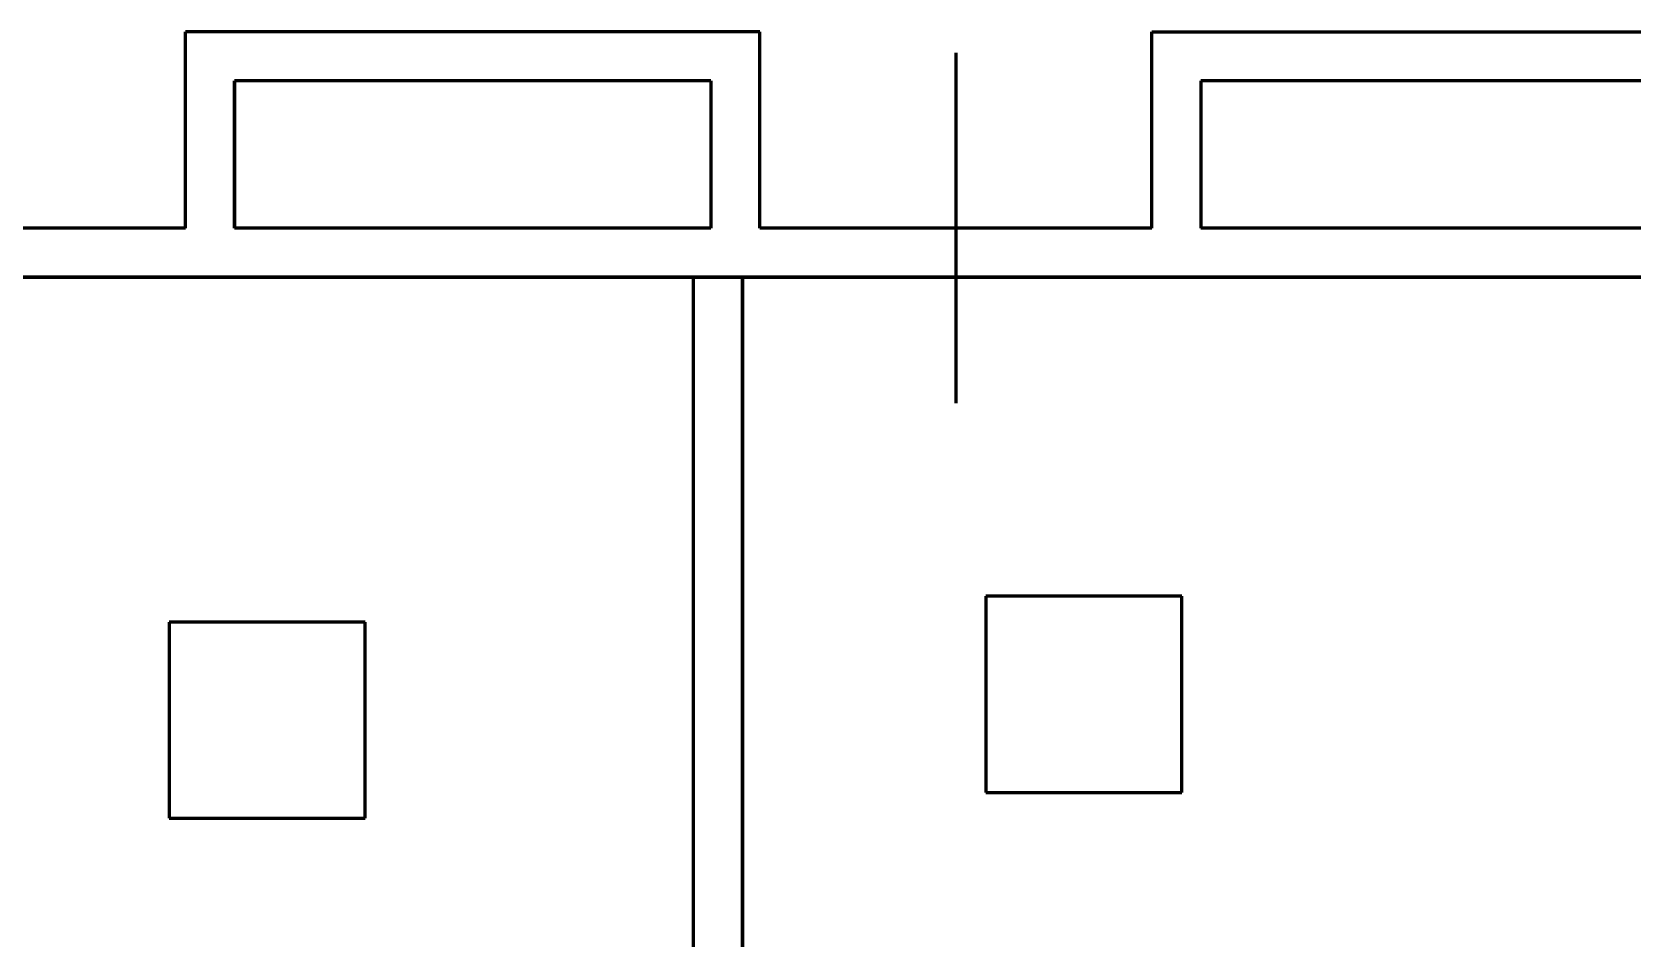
# Model space of a CAD drawing. Extents: x 0 to 297, y 0 to 292.
# Drawn here: x 98.34 to 114.66, y 78.54 to 87.79 of the extents above; entities that cross this region are included whole.
import ezdxf

# ---------------------------------------------------------------- set-up
doc = ezdxf.new("R2010")
doc.units = 0
doc.header["$MEASUREMENT"] = 0
doc.linetypes.add('K5LT_BASIC', pattern=[0])
doc.layers.add('Системный слой', color=7, linetype='Continuous')

# ---------------------------------------------------------------- blocks, each defined once
blk = doc.blocks.new('*U')
at = {"layer": 'Системный слой', "linetype": 'K5LT_BASIC', "lineweight": 60}
for p, q in [((110.07, 82.031), (108.07, 82.031)), ((108.07, 82.031), (108.07, 80.031)), ((110.07, 80.031), (110.07, 82.031)), ((101.736, 81.767), (99.736, 81.767)), ((99.736, 81.767), (99.736, 79.767)), ((101.736, 79.767), (101.736, 81.767)), ((108.07, 80.031), (110.07, 80.031)), ((99.736, 79.767), (101.736, 79.767))]:
    blk.add_line(p, q, dxfattribs=at)

msp = doc.modelspace()

# ---------------------------------------------------------------- linework, layer by layer
at = {"layer": 'Системный слой', "linetype": 'K5LT_BASIC', "lineweight": 60}
for p, q in [((99.903, 85.786), (99.903, 87.786)), ((105.763, 87.786), (99.903, 87.786)), ((105.763, 85.786), (105.763, 87.786)), ((109.763, 87.786), (134.867, 87.786)), ((109.763, 85.786), (109.763, 87.786)), ((107.763, 87.572), (107.763, 84)), ((100.403, 87.286), (100.403, 85.786)), ((100.403, 85.786), (100.403, 87.286)), ((105.263, 87.286), (100.403, 87.286)), ((105.263, 87.286), (105.263, 85.786)), ((110.263, 87.286), (110.263, 85.786)), ((134.367, 87.286), (110.263, 87.286)), ((99.903, 85.786), (95.903, 85.786)), ((105.263, 85.786), (100.403, 85.786)), ((109.763, 85.786), (105.763, 85.786)), ((134.367, 85.786), (110.263, 85.786)), ((105.088, 85.286), (89.588, 85.286)), ((121.088, 85.286), (89.588, 85.286)), ((97.588, 85.286), (121.088, 85.286)), ((105.088, 65.286), (105.088, 85.286)), ((105.588, 65.285), (105.588, 85.286)), ((105.588, 85.286), (105.588, 65.285))]:
    msp.add_line(p, q, dxfattribs=at)

# ---------------------------------------------------------------- block references
at = {"layer": 'Системный слой'}
msp.add_blockref('*U', (0, 0), dxfattribs=at)
msp.add_blockref('*U', (0, 0), dxfattribs=at)
msp.add_blockref('*U', (0, 0), dxfattribs=at)
msp.add_blockref('*U', (0, 0), dxfattribs=at)
msp.add_blockref('*U', (0, 0), dxfattribs=at)
msp.add_blockref('*U', (0, 0), dxfattribs=at)
msp.add_blockref('*U', (0, 0), dxfattribs=at)
msp.add_blockref('*U', (0, 0), dxfattribs=at)
msp.add_blockref('*U', (0, 0), dxfattribs=at)
msp.add_blockref('*U', (0, 0), dxfattribs=at)
msp.add_blockref('*U', (0, 0), dxfattribs=at)
msp.add_blockref('*U', (0, 0), dxfattribs=at)
msp.add_blockref('*U', (0, 0), dxfattribs=at)
msp.add_blockref('*U', (0, 0), dxfattribs=at)
msp.add_blockref('*U', (0, 0), dxfattribs=at)
msp.add_blockref('*U', (0, 0), dxfattribs=at)
msp.add_blockref('*U', (0, 0), dxfattribs=at)
msp.add_blockref('*U', (0, 0), dxfattribs=at)
msp.add_blockref('*U', (0, 0), dxfattribs=at)
msp.add_blockref('*U', (0, 0), dxfattribs=at)
msp.add_blockref('*U', (0, 0), dxfattribs=at)
msp.add_blockref('*U', (0, 0), dxfattribs=at)
msp.add_blockref('*U', (0, 0), dxfattribs=at)
msp.add_blockref('*U', (0, 0), dxfattribs=at)
msp.add_blockref('*U', (0, 0), dxfattribs=at)
msp.add_blockref('*U', (0, 0), dxfattribs=at)
msp.add_blockref('*U', (0, 0), dxfattribs=at)
msp.add_blockref('*U', (0, 0), dxfattribs=at)
msp.add_blockref('*U', (0, 0), dxfattribs=at)
msp.add_blockref('*U', (0, 0), dxfattribs=at)
msp.add_blockref('*U', (0, 0), dxfattribs=at)
msp.add_blockref('*U', (0, 0), dxfattribs=at)
msp.add_blockref('*U', (0, 0), dxfattribs=at)
msp.add_blockref('*U', (0, 0), dxfattribs=at)
msp.add_blockref('*U', (0, 0), dxfattribs=at)
msp.add_blockref('*U', (0, 0), dxfattribs=at)
msp.add_blockref('*U', (0, 0), dxfattribs=at)
msp.add_blockref('*U', (0, 0), dxfattribs=at)
msp.add_blockref('*U', (0, 0), dxfattribs=at)
msp.add_blockref('*U', (0, 0), dxfattribs=at)
msp.add_blockref('*U', (0, 0), dxfattribs=at)
msp.add_blockref('*U', (0, 0), dxfattribs=at)
msp.add_blockref('*U', (0, 0), dxfattribs=at)
msp.add_blockref('*U', (0, 0), dxfattribs=at)
msp.add_blockref('*U', (0, 0), dxfattribs=at)
msp.add_blockref('*U', (0, 0), dxfattribs=at)
msp.add_blockref('*U', (0, 0), dxfattribs=at)
msp.add_blockref('*U', (0, 0), dxfattribs=at)
msp.add_blockref('*U', (0, 0), dxfattribs=at)
msp.add_blockref('*U', (0, 0), dxfattribs=at)
msp.add_blockref('*U', (0, 0), dxfattribs=at)
msp.add_blockref('*U', (0, 0), dxfattribs=at)
msp.add_blockref('*U', (0, 0), dxfattribs=at)
msp.add_blockref('*U', (0, 0), dxfattribs=at)
msp.add_blockref('*U', (0, 0), dxfattribs=at)
msp.add_blockref('*U', (0, 0), dxfattribs=at)
msp.add_blockref('*U', (0, 0), dxfattribs=at)
msp.add_blockref('*U', (0, 0), dxfattribs=at)
msp.add_blockref('*U', (0, 0), dxfattribs=at)
msp.add_blockref('*U', (0, 0), dxfattribs=at)
msp.add_blockref('*U', (0, 0), dxfattribs=at)
msp.add_blockref('*U', (0, 0), dxfattribs=at)
msp.add_blockref('*U', (0, 0), dxfattribs=at)
msp.add_blockref('*U', (0, 0), dxfattribs=at)
msp.add_blockref('*U', (0, 0), dxfattribs=at)
msp.add_blockref('*U', (0, 0), dxfattribs=at)
msp.add_blockref('*U', (0, 0), dxfattribs=at)
msp.add_blockref('*U', (0, 0), dxfattribs=at)
msp.add_blockref('*U', (0, 0), dxfattribs=at)
msp.add_blockref('*U', (0, 0), dxfattribs=at)
msp.add_blockref('*U', (0, 0), dxfattribs=at)
msp.add_blockref('*U', (0, 0), dxfattribs=at)
msp.add_blockref('*U', (0, 0), dxfattribs=at)
msp.add_blockref('*U', (0, 0), dxfattribs=at)
msp.add_blockref('*U', (0, 0), dxfattribs=at)
msp.add_blockref('*U', (0, 0), dxfattribs=at)
msp.add_blockref('*U', (0, 0), dxfattribs=at)
msp.add_blockref('*U', (0, 0), dxfattribs=at)
msp.add_blockref('*U', (0, 0), dxfattribs=at)
msp.add_blockref('*U', (0, 0), dxfattribs=at)
msp.add_blockref('*U', (0, 0), dxfattribs=at)
msp.add_blockref('*U', (0, 0), dxfattribs=at)
msp.add_blockref('*U', (0, 0), dxfattribs=at)
msp.add_blockref('*U', (0, 0), dxfattribs=at)
msp.add_blockref('*U', (0, 0), dxfattribs=at)
msp.add_blockref('*U', (0, 0), dxfattribs=at)
msp.add_blockref('*U', (0, 0), dxfattribs=at)
msp.add_blockref('*U', (0, 0), dxfattribs=at)
msp.add_blockref('*U', (0, 0), dxfattribs=at)
msp.add_blockref('*U', (0, 0), dxfattribs=at)
msp.add_blockref('*U', (0, 0), dxfattribs=at)
msp.add_blockref('*U', (0, 0), dxfattribs=at)
msp.add_blockref('*U', (0, 0), dxfattribs=at)
msp.add_blockref('*U', (0, 0), dxfattribs=at)
msp.add_blockref('*U', (0, 0), dxfattribs=at)
msp.add_blockref('*U', (0, 0), dxfattribs=at)
msp.add_blockref('*U', (0, 0), dxfattribs=at)
msp.add_blockref('*U', (0, 0), dxfattribs=at)
msp.add_blockref('*U', (0, 0), dxfattribs=at)
msp.add_blockref('*U', (0, 0), dxfattribs=at)
msp.add_blockref('*U', (0, 0), dxfattribs=at)
msp.add_blockref('*U', (0, 0), dxfattribs=at)
msp.add_blockref('*U', (0, 0), dxfattribs=at)
msp.add_blockref('*U', (0, 0), dxfattribs=at)
msp.add_blockref('*U', (0, 0), dxfattribs=at)
msp.add_blockref('*U', (0, 0), dxfattribs=at)
msp.add_blockref('*U', (0, 0), dxfattribs=at)
msp.add_blockref('*U', (0, 0), dxfattribs=at)
msp.add_blockref('*U', (0, 0), dxfattribs=at)
msp.add_blockref('*U', (0, 0), dxfattribs=at)
msp.add_blockref('*U', (0, 0), dxfattribs=at)
msp.add_blockref('*U', (0, 0), dxfattribs=at)
msp.add_blockref('*U', (0, 0), dxfattribs=at)
msp.add_blockref('*U', (0, 0), dxfattribs=at)
msp.add_blockref('*U', (0, 0), dxfattribs=at)
msp.add_blockref('*U', (0, 0), dxfattribs=at)
msp.add_blockref('*U', (0, 0), dxfattribs=at)
msp.add_blockref('*U', (0, 0), dxfattribs=at)
msp.add_blockref('*U', (0, 0), dxfattribs=at)
msp.add_blockref('*U', (0, 0), dxfattribs=at)
msp.add_blockref('*U', (0, 0), dxfattribs=at)
msp.add_blockref('*U', (0, 0), dxfattribs=at)
msp.add_blockref('*U', (0, 0), dxfattribs=at)
msp.add_blockref('*U', (0, 0), dxfattribs=at)
msp.add_blockref('*U', (0, 0), dxfattribs=at)
msp.add_blockref('*U', (0, 0), dxfattribs=at)
msp.add_blockref('*U', (0, 0), dxfattribs=at)
msp.add_blockref('*U', (0, 0), dxfattribs=at)
msp.add_blockref('*U', (0, 0), dxfattribs=at)
msp.add_blockref('*U', (0, 0), dxfattribs=at)
msp.add_blockref('*U', (0, 0), dxfattribs=at)
msp.add_blockref('*U', (0, 0), dxfattribs=at)
msp.add_blockref('*U', (0, 0), dxfattribs=at)
msp.add_blockref('*U', (0, 0), dxfattribs=at)
msp.add_blockref('*U', (0, 0), dxfattribs=at)
msp.add_blockref('*U', (0, 0), dxfattribs=at)
msp.add_blockref('*U', (0, 0), dxfattribs=at)
msp.add_blockref('*U', (0, 0), dxfattribs=at)
msp.add_blockref('*U', (0, 0), dxfattribs=at)
msp.add_blockref('*U', (0, 0), dxfattribs=at)
msp.add_blockref('*U', (0, 0), dxfattribs=at)
msp.add_blockref('*U', (0, 0), dxfattribs=at)
msp.add_blockref('*U', (0, 0), dxfattribs=at)
msp.add_blockref('*U', (0, 0), dxfattribs=at)
msp.add_blockref('*U', (0, 0), dxfattribs=at)
msp.add_blockref('*U', (0, 0), dxfattribs=at)
msp.add_blockref('*U', (0, 0), dxfattribs=at)
msp.add_blockref('*U', (0, 0), dxfattribs=at)
msp.add_blockref('*U', (0, 0), dxfattribs=at)
msp.add_blockref('*U', (0, 0), dxfattribs=at)
msp.add_blockref('*U', (0, 0), dxfattribs=at)
msp.add_blockref('*U', (0, 0), dxfattribs=at)
msp.add_blockref('*U', (0, 0), dxfattribs=at)
msp.add_blockref('*U', (0, 0), dxfattribs=at)
msp.add_blockref('*U', (0, 0), dxfattribs=at)
msp.add_blockref('*U', (0, 0), dxfattribs=at)
msp.add_blockref('*U', (0, 0), dxfattribs=at)
msp.add_blockref('*U', (0, 0), dxfattribs=at)
msp.add_blockref('*U', (0, 0), dxfattribs=at)
msp.add_blockref('*U', (0, 0), dxfattribs=at)
msp.add_blockref('*U', (0, 0), dxfattribs=at)
msp.add_blockref('*U', (0, 0), dxfattribs=at)
msp.add_blockref('*U', (0, 0), dxfattribs=at)
msp.add_blockref('*U', (0, 0), dxfattribs=at)
msp.add_blockref('*U', (0, 0), dxfattribs=at)
msp.add_blockref('*U', (0, 0), dxfattribs=at)
msp.add_blockref('*U', (0, 0), dxfattribs=at)
msp.add_blockref('*U', (0, 0), dxfattribs=at)
msp.add_blockref('*U', (0, 0), dxfattribs=at)
msp.add_blockref('*U', (0, 0), dxfattribs=at)
msp.add_blockref('*U', (0, 0), dxfattribs=at)
msp.add_blockref('*U', (0, 0), dxfattribs=at)
msp.add_blockref('*U', (0, 0), dxfattribs=at)
msp.add_blockref('*U', (0, 0), dxfattribs=at)
msp.add_blockref('*U', (0, 0), dxfattribs=at)
msp.add_blockref('*U', (0, 0), dxfattribs=at)
msp.add_blockref('*U', (0, 0), dxfattribs=at)
msp.add_blockref('*U', (0, 0), dxfattribs=at)
msp.add_blockref('*U', (0, 0), dxfattribs=at)
msp.add_blockref('*U', (0, 0), dxfattribs=at)
msp.add_blockref('*U', (0, 0), dxfattribs=at)
msp.add_blockref('*U', (0, 0), dxfattribs=at)
msp.add_blockref('*U', (0, 0), dxfattribs=at)
msp.add_blockref('*U', (0, 0), dxfattribs=at)
msp.add_blockref('*U', (0, 0), dxfattribs=at)
msp.add_blockref('*U', (0, 0), dxfattribs=at)
msp.add_blockref('*U', (0, 0), dxfattribs=at)
msp.add_blockref('*U', (0, 0), dxfattribs=at)
msp.add_blockref('*U', (0, 0), dxfattribs=at)
msp.add_blockref('*U', (0, 0), dxfattribs=at)
msp.add_blockref('*U', (0, 0), dxfattribs=at)
msp.add_blockref('*U', (0, 0), dxfattribs=at)
msp.add_blockref('*U', (0, 0), dxfattribs=at)
msp.add_blockref('*U', (0, 0), dxfattribs=at)
msp.add_blockref('*U', (0, 0), dxfattribs=at)
msp.add_blockref('*U', (0, 0), dxfattribs=at)
msp.add_blockref('*U', (0, 0), dxfattribs=at)
msp.add_blockref('*U', (0, 0), dxfattribs=at)
msp.add_blockref('*U', (0, 0), dxfattribs=at)
msp.add_blockref('*U', (0, 0), dxfattribs=at)
msp.add_blockref('*U', (0, 0), dxfattribs=at)
msp.add_blockref('*U', (0, 0), dxfattribs=at)
msp.add_blockref('*U', (0, 0), dxfattribs=at)
msp.add_blockref('*U', (0, 0), dxfattribs=at)
msp.add_blockref('*U', (0, 0), dxfattribs=at)
msp.add_blockref('*U', (0, 0), dxfattribs=at)
msp.add_blockref('*U', (0, 0), dxfattribs=at)
msp.add_blockref('*U', (0, 0), dxfattribs=at)
msp.add_blockref('*U', (0, 0), dxfattribs=at)
msp.add_blockref('*U', (0, 0), dxfattribs=at)
msp.add_blockref('*U', (0, 0), dxfattribs=at)
msp.add_blockref('*U', (0, 0), dxfattribs=at)
msp.add_blockref('*U', (0, 0), dxfattribs=at)
msp.add_blockref('*U', (0, 0), dxfattribs=at)
msp.add_blockref('*U', (0, 0), dxfattribs=at)
msp.add_blockref('*U', (0, 0), dxfattribs=at)
msp.add_blockref('*U', (0, 0), dxfattribs=at)
msp.add_blockref('*U', (0, 0), dxfattribs=at)
msp.add_blockref('*U', (0, 0), dxfattribs=at)
msp.add_blockref('*U', (0, 0), dxfattribs=at)
msp.add_blockref('*U', (0, 0), dxfattribs=at)
msp.add_blockref('*U', (0, 0), dxfattribs=at)
msp.add_blockref('*U', (0, 0), dxfattribs=at)
msp.add_blockref('*U', (0, 0), dxfattribs=at)
msp.add_blockref('*U', (0, 0), dxfattribs=at)
msp.add_blockref('*U', (0, 0), dxfattribs=at)
msp.add_blockref('*U', (0, 0), dxfattribs=at)
msp.add_blockref('*U', (0, 0), dxfattribs=at)
msp.add_blockref('*U', (0, 0), dxfattribs=at)
msp.add_blockref('*U', (0, 0), dxfattribs=at)
msp.add_blockref('*U', (0, 0), dxfattribs=at)
msp.add_blockref('*U', (0, 0), dxfattribs=at)
msp.add_blockref('*U', (0, 0), dxfattribs=at)
msp.add_blockref('*U', (0, 0), dxfattribs=at)
msp.add_blockref('*U', (0, 0), dxfattribs=at)
msp.add_blockref('*U', (0, 0), dxfattribs=at)
msp.add_blockref('*U', (0, 0), dxfattribs=at)
msp.add_blockref('*U', (0, 0), dxfattribs=at)
msp.add_blockref('*U', (0, 0), dxfattribs=at)
msp.add_blockref('*U', (0, 0), dxfattribs=at)
msp.add_blockref('*U', (0, 0), dxfattribs=at)
msp.add_blockref('*U', (0, 0), dxfattribs=at)
msp.add_blockref('*U', (0, 0), dxfattribs=at)
msp.add_blockref('*U', (0, 0), dxfattribs=at)
msp.add_blockref('*U', (0, 0), dxfattribs=at)
msp.add_blockref('*U', (0, 0), dxfattribs=at)
msp.add_blockref('*U', (0, 0), dxfattribs=at)
msp.add_blockref('*U', (0, 0), dxfattribs=at)
msp.add_blockref('*U', (0, 0), dxfattribs=at)
msp.add_blockref('*U', (0, 0), dxfattribs=at)
msp.add_blockref('*U', (0, 0), dxfattribs=at)
msp.add_blockref('*U', (0, 0), dxfattribs=at)
msp.add_blockref('*U', (0, 0), dxfattribs=at)
msp.add_blockref('*U', (0, 0), dxfattribs=at)
msp.add_blockref('*U', (0, 0), dxfattribs=at)
msp.add_blockref('*U', (0, 0), dxfattribs=at)
msp.add_blockref('*U', (0, 0), dxfattribs=at)
msp.add_blockref('*U', (0, 0), dxfattribs=at)
msp.add_blockref('*U', (0, 0), dxfattribs=at)
msp.add_blockref('*U', (0, 0), dxfattribs=at)
msp.add_blockref('*U', (0, 0), dxfattribs=at)
msp.add_blockref('*U', (0, 0), dxfattribs=at)
msp.add_blockref('*U', (0, 0), dxfattribs=at)
msp.add_blockref('*U', (0, 0), dxfattribs=at)
msp.add_blockref('*U', (0, 0), dxfattribs=at)
msp.add_blockref('*U', (0, 0), dxfattribs=at)
msp.add_blockref('*U', (0, 0), dxfattribs=at)
msp.add_blockref('*U', (0, 0), dxfattribs=at)
msp.add_blockref('*U', (0, 0), dxfattribs=at)
msp.add_blockref('*U', (0, 0), dxfattribs=at)
msp.add_blockref('*U', (0, 0), dxfattribs=at)
msp.add_blockref('*U', (0, 0), dxfattribs=at)
msp.add_blockref('*U', (0, 0), dxfattribs=at)
msp.add_blockref('*U', (0, 0), dxfattribs=at)
msp.add_blockref('*U', (0, 0), dxfattribs=at)
msp.add_blockref('*U', (0, 0), dxfattribs=at)
msp.add_blockref('*U', (0, 0), dxfattribs=at)
msp.add_blockref('*U', (0, 0), dxfattribs=at)
msp.add_blockref('*U', (0, 0), dxfattribs=at)
msp.add_blockref('*U', (0, 0), dxfattribs=at)
msp.add_blockref('*U', (0, 0), dxfattribs=at)
msp.add_blockref('*U', (0, 0), dxfattribs=at)
msp.add_blockref('*U', (0, 0), dxfattribs=at)
msp.add_blockref('*U', (0, 0), dxfattribs=at)
msp.add_blockref('*U', (0, 0), dxfattribs=at)
msp.add_blockref('*U', (0, 0), dxfattribs=at)
msp.add_blockref('*U', (0, 0), dxfattribs=at)
msp.add_blockref('*U', (0, 0), dxfattribs=at)
msp.add_blockref('*U', (0, 0), dxfattribs=at)
msp.add_blockref('*U', (0, 0), dxfattribs=at)
msp.add_blockref('*U', (0, 0), dxfattribs=at)
msp.add_blockref('*U', (0, 0), dxfattribs=at)
msp.add_blockref('*U', (0, 0), dxfattribs=at)
msp.add_blockref('*U', (0, 0), dxfattribs=at)
msp.add_blockref('*U', (0, 0), dxfattribs=at)
msp.add_blockref('*U', (0, 0), dxfattribs=at)
msp.add_blockref('*U', (0, 0), dxfattribs=at)
msp.add_blockref('*U', (0, 0), dxfattribs=at)
msp.add_blockref('*U', (0, 0), dxfattribs=at)
msp.add_blockref('*U', (0, 0), dxfattribs=at)
msp.add_blockref('*U', (0, 0), dxfattribs=at)
msp.add_blockref('*U', (0, 0), dxfattribs=at)
msp.add_blockref('*U', (0, 0), dxfattribs=at)
msp.add_blockref('*U', (0, 0), dxfattribs=at)
msp.add_blockref('*U', (0, 0), dxfattribs=at)
msp.add_blockref('*U', (0, 0), dxfattribs=at)
msp.add_blockref('*U', (0, 0), dxfattribs=at)
msp.add_blockref('*U', (0, 0), dxfattribs=at)
msp.add_blockref('*U', (0, 0), dxfattribs=at)
msp.add_blockref('*U', (0, 0), dxfattribs=at)
msp.add_blockref('*U', (0, 0), dxfattribs=at)
msp.add_blockref('*U', (0, 0), dxfattribs=at)
msp.add_blockref('*U', (0, 0), dxfattribs=at)
msp.add_blockref('*U', (0, 0), dxfattribs=at)
msp.add_blockref('*U', (0, 0), dxfattribs=at)
msp.add_blockref('*U', (0, 0), dxfattribs=at)
msp.add_blockref('*U', (0, 0), dxfattribs=at)
msp.add_blockref('*U', (0, 0), dxfattribs=at)
msp.add_blockref('*U', (0, 0), dxfattribs=at)
msp.add_blockref('*U', (0, 0), dxfattribs=at)
msp.add_blockref('*U', (0, 0), dxfattribs=at)
msp.add_blockref('*U', (0, 0), dxfattribs=at)
msp.add_blockref('*U', (0, 0), dxfattribs=at)
msp.add_blockref('*U', (0, 0), dxfattribs=at)
msp.add_blockref('*U', (0, 0), dxfattribs=at)
msp.add_blockref('*U', (0, 0), dxfattribs=at)
msp.add_blockref('*U', (0, 0), dxfattribs=at)
msp.add_blockref('*U', (0, 0), dxfattribs=at)
msp.add_blockref('*U', (0, 0), dxfattribs=at)
msp.add_blockref('*U', (0, 0), dxfattribs=at)
msp.add_blockref('*U', (0, 0), dxfattribs=at)
msp.add_blockref('*U', (0, 0), dxfattribs=at)
msp.add_blockref('*U', (0, 0), dxfattribs=at)
msp.add_blockref('*U', (0, 0), dxfattribs=at)
msp.add_blockref('*U', (0, 0), dxfattribs=at)
msp.add_blockref('*U', (0, 0), dxfattribs=at)
msp.add_blockref('*U', (0, 0), dxfattribs=at)
msp.add_blockref('*U', (0, 0), dxfattribs=at)
msp.add_blockref('*U', (0, 0), dxfattribs=at)
msp.add_blockref('*U', (0, 0), dxfattribs=at)
msp.add_blockref('*U', (0, 0), dxfattribs=at)
msp.add_blockref('*U', (0, 0), dxfattribs=at)
msp.add_blockref('*U', (0, 0), dxfattribs=at)
msp.add_blockref('*U', (0, 0), dxfattribs=at)
msp.add_blockref('*U', (0, 0), dxfattribs=at)
msp.add_blockref('*U', (0, 0), dxfattribs=at)
msp.add_blockref('*U', (0, 0), dxfattribs=at)
msp.add_blockref('*U', (0, 0), dxfattribs=at)
msp.add_blockref('*U', (0, 0), dxfattribs=at)
msp.add_blockref('*U', (0, 0), dxfattribs=at)
msp.add_blockref('*U', (0, 0), dxfattribs=at)
msp.add_blockref('*U', (0, 0), dxfattribs=at)
msp.add_blockref('*U', (0, 0), dxfattribs=at)
msp.add_blockref('*U', (0, 0), dxfattribs=at)
msp.add_blockref('*U', (0, 0), dxfattribs=at)
msp.add_blockref('*U', (0, 0), dxfattribs=at)
msp.add_blockref('*U', (0, 0), dxfattribs=at)
msp.add_blockref('*U', (0, 0), dxfattribs=at)
msp.add_blockref('*U', (0, 0), dxfattribs=at)
msp.add_blockref('*U', (0, 0), dxfattribs=at)
msp.add_blockref('*U', (0, 0), dxfattribs=at)
msp.add_blockref('*U', (0, 0), dxfattribs=at)
msp.add_blockref('*U', (0, 0), dxfattribs=at)
msp.add_blockref('*U', (0, 0), dxfattribs=at)
msp.add_blockref('*U', (0, 0), dxfattribs=at)
msp.add_blockref('*U', (0, 0), dxfattribs=at)
msp.add_blockref('*U', (0, 0), dxfattribs=at)
msp.add_blockref('*U', (0, 0), dxfattribs=at)
msp.add_blockref('*U', (0, 0), dxfattribs=at)
msp.add_blockref('*U', (0, 0), dxfattribs=at)
msp.add_blockref('*U', (0, 0), dxfattribs=at)
msp.add_blockref('*U', (0, 0), dxfattribs=at)
msp.add_blockref('*U', (0, 0), dxfattribs=at)
msp.add_blockref('*U', (0, 0), dxfattribs=at)
msp.add_blockref('*U', (0, 0), dxfattribs=at)
msp.add_blockref('*U', (0, 0), dxfattribs=at)
msp.add_blockref('*U', (0, 0), dxfattribs=at)
msp.add_blockref('*U', (0, 0), dxfattribs=at)
msp.add_blockref('*U', (0, 0), dxfattribs=at)
msp.add_blockref('*U', (0, 0), dxfattribs=at)
msp.add_blockref('*U', (0, 0), dxfattribs=at)
msp.add_blockref('*U', (0, 0), dxfattribs=at)
msp.add_blockref('*U', (0, 0), dxfattribs=at)
msp.add_blockref('*U', (0, 0), dxfattribs=at)
msp.add_blockref('*U', (0, 0), dxfattribs=at)
msp.add_blockref('*U', (0, 0), dxfattribs=at)
msp.add_blockref('*U', (0, 0), dxfattribs=at)
msp.add_blockref('*U', (0, 0), dxfattribs=at)
msp.add_blockref('*U', (0, 0), dxfattribs=at)
msp.add_blockref('*U', (0, 0), dxfattribs=at)
msp.add_blockref('*U', (0, 0), dxfattribs=at)
msp.add_blockref('*U', (0, 0), dxfattribs=at)
msp.add_blockref('*U', (0, 0), dxfattribs=at)
msp.add_blockref('*U', (0, 0), dxfattribs=at)
msp.add_blockref('*U', (0, 0), dxfattribs=at)
msp.add_blockref('*U', (0, 0), dxfattribs=at)
msp.add_blockref('*U', (0, 0), dxfattribs=at)
msp.add_blockref('*U', (0, 0), dxfattribs=at)
msp.add_blockref('*U', (0, 0), dxfattribs=at)
msp.add_blockref('*U', (0, 0), dxfattribs=at)
msp.add_blockref('*U', (0, 0), dxfattribs=at)
msp.add_blockref('*U', (0, 0), dxfattribs=at)
msp.add_blockref('*U', (0, 0), dxfattribs=at)
msp.add_blockref('*U', (0, 0), dxfattribs=at)
msp.add_blockref('*U', (0, 0), dxfattribs=at)
msp.add_blockref('*U', (0, 0), dxfattribs=at)
msp.add_blockref('*U', (0, 0), dxfattribs=at)
msp.add_blockref('*U', (0, 0), dxfattribs=at)
msp.add_blockref('*U', (0, 0), dxfattribs=at)
msp.add_blockref('*U', (0, 0), dxfattribs=at)
msp.add_blockref('*U', (0, 0), dxfattribs=at)
msp.add_blockref('*U', (0, 0), dxfattribs=at)
msp.add_blockref('*U', (0, 0), dxfattribs=at)
msp.add_blockref('*U', (0, 0), dxfattribs=at)
msp.add_blockref('*U', (0, 0), dxfattribs=at)
msp.add_blockref('*U', (0, 0), dxfattribs=at)
msp.add_blockref('*U', (0, 0), dxfattribs=at)
msp.add_blockref('*U', (0, 0), dxfattribs=at)
msp.add_blockref('*U', (0, 0), dxfattribs=at)
msp.add_blockref('*U', (0, 0), dxfattribs=at)
msp.add_blockref('*U', (0, 0), dxfattribs=at)

doc.saveas('drawing.dxf')
